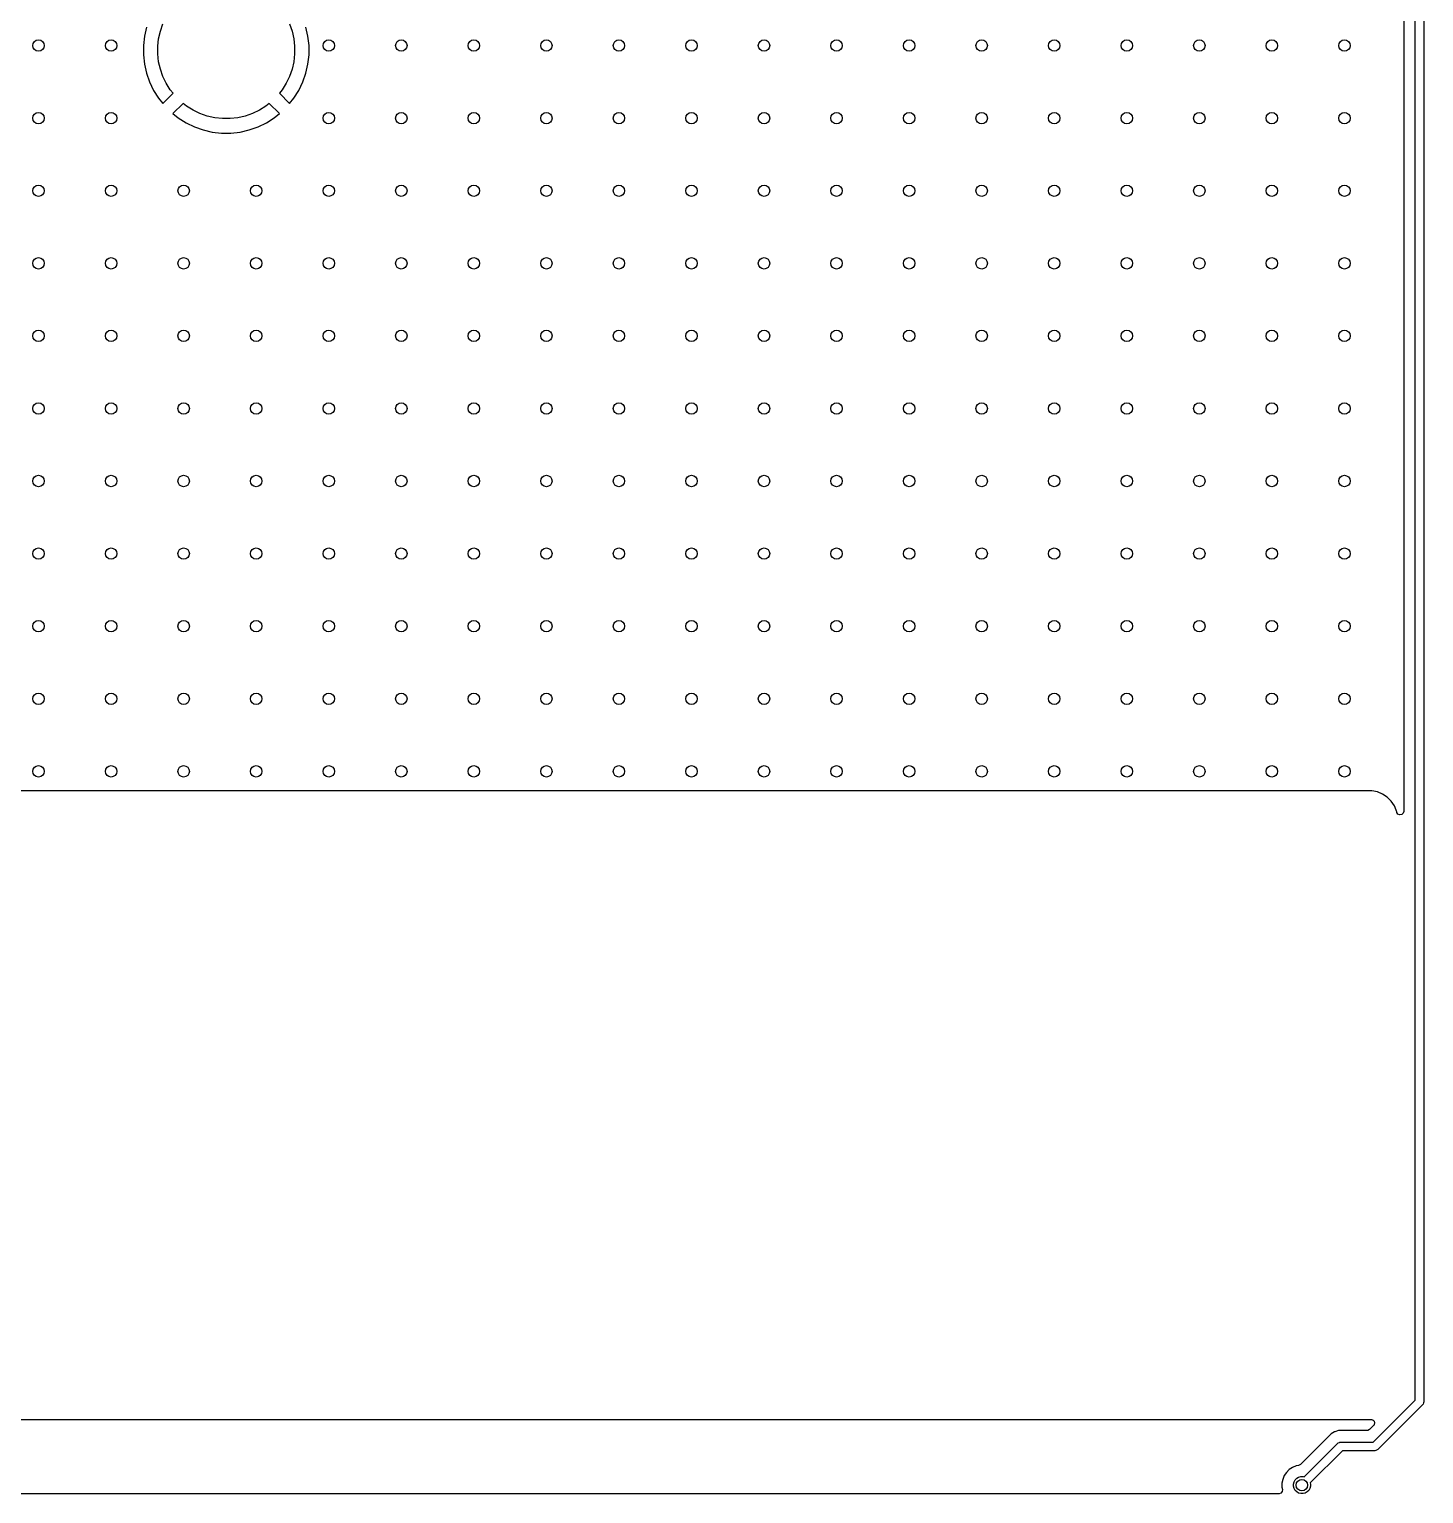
# Model space of a CAD drawing. Extents: x 2.6 to 14.2, y -9.4 to -3.8.
# Drawn here: x 12.17 to 14.092, y -9.426 to -7.408 of the extents above; entities that cross this region are included whole.
import ezdxf

# ---------------------------------------------------------------- set-up
doc = ezdxf.new("R2010")
doc.units = 0
doc.header["$MEASUREMENT"] = 0
doc.layers.add('BLACK', color=7, linetype='CONTINUOUS')

msp = doc.modelspace()

# ---------------------------------------------------------------- linework, layer by layer
at = {"layer": 'BLACK', "linetype": 'CONTINUOUS'}
for p, q in [((14.0807, -9.2968), (14.0807, -6.9376)), ((14.0925, -6.9376), (14.0925, -9.2992)), ((14.0649, -7.175), (14.0649, -8.4856)), ((12.3511, -7.4107), (12.3546, -7.4007)), ((12.5292, -7.4007), (12.5327, -7.4107)), ((12.3292, -7.4177), (12.3277, -7.4304)), ((12.332, -7.4052), (12.3292, -7.4177)), ((12.3292, -7.4177), (12.3292, -7.4177)), ((12.3476, -7.4315), (12.3487, -7.421)), ((12.3487, -7.421), (12.3511, -7.4107)), ((12.5327, -7.4107), (12.535, -7.421)), ((12.535, -7.421), (12.5362, -7.4315)), ((12.5546, -7.4177), (12.5518, -7.4052)), ((12.5561, -7.4304), (12.5546, -7.4177)), ((12.5546, -7.4177), (12.5546, -7.4177)), ((12.3277, -7.4304), (12.3277, -7.4433)), ((12.3277, -7.4433), (12.3292, -7.456)), ((12.3476, -7.4421), (12.3476, -7.4315)), ((12.3487, -7.4527), (12.3476, -7.4421)), ((12.5362, -7.4421), (12.535, -7.4527)), ((12.5362, -7.4315), (12.5362, -7.4421)), ((12.5546, -7.456), (12.5561, -7.4433)), ((12.5561, -7.4433), (12.5561, -7.4304)), ((12.5561, -7.4304), (12.5561, -7.4304)), ((12.5561, -7.4433), (12.5561, -7.4433)), ((12.3292, -7.456), (12.3292, -7.456)), ((12.3292, -7.456), (12.332, -7.4685)), ((12.3511, -7.463), (12.3487, -7.4527)), ((12.3546, -7.473), (12.3511, -7.463)), ((12.5327, -7.463), (12.5292, -7.473)), ((12.535, -7.4527), (12.5327, -7.463)), ((12.5518, -7.4685), (12.5546, -7.456)), ((12.5546, -7.456), (12.5546, -7.456)), ((12.332, -7.4685), (12.332, -7.4685)), ((12.332, -7.4685), (12.3362, -7.4806)), ((12.3362, -7.4806), (12.3362, -7.4806)), ((12.3362, -7.4806), (12.3418, -7.4922)), ((12.3592, -7.4825), (12.3546, -7.473)), ((12.3648, -7.4915), (12.3592, -7.4825)), ((12.5246, -7.4825), (12.519, -7.4915)), ((12.5292, -7.473), (12.5246, -7.4825)), ((12.542, -7.4922), (12.5475, -7.4806)), ((12.5475, -7.4806), (12.5518, -7.4685)), ((12.5475, -7.4806), (12.5475, -7.4806)), ((12.5518, -7.4685), (12.5518, -7.4685)), ((12.3418, -7.4922), (12.3486, -7.503)), ((12.3486, -7.503), (12.3545, -7.5103)), ((12.3545, -7.5103), (12.3686, -7.4962)), ((12.3686, -7.4962), (12.3648, -7.4915)), ((12.519, -7.4915), (12.5152, -7.4962)), ((12.5152, -7.4962), (12.5293, -7.5103)), ((12.5293, -7.5103), (12.5352, -7.503)), ((12.5352, -7.503), (12.542, -7.4922)), ((12.3825, -7.5101), (12.3684, -7.5243)), ((12.3684, -7.5243), (12.3757, -7.5301)), ((12.3872, -7.5139), (12.3825, -7.5101)), ((12.3962, -7.5195), (12.3872, -7.5139)), ((12.4057, -7.5241), (12.3962, -7.5195)), ((12.4157, -7.5276), (12.4057, -7.5241)), ((12.4781, -7.5241), (12.4681, -7.5276)), ((12.4876, -7.5195), (12.4781, -7.5241)), ((12.4966, -7.5139), (12.4876, -7.5195)), ((12.5013, -7.5101), (12.4966, -7.5139)), ((12.5154, -7.5243), (12.5013, -7.5101)), ((12.5081, -7.5301), (12.5154, -7.5243)), ((12.3757, -7.5301), (12.3866, -7.5369)), ((12.3866, -7.5369), (12.3981, -7.5425)), ((12.3981, -7.5425), (12.3981, -7.5425)), ((12.3981, -7.5425), (12.4102, -7.5467)), ((12.4261, -7.53), (12.4157, -7.5276)), ((12.4366, -7.5312), (12.4261, -7.53)), ((12.4472, -7.5312), (12.4366, -7.5312)), ((12.4577, -7.53), (12.4472, -7.5312)), ((12.4681, -7.5276), (12.4577, -7.53)), ((12.4736, -7.5467), (12.4857, -7.5425)), ((12.4857, -7.5425), (12.4972, -7.5369)), ((12.4857, -7.5425), (12.4857, -7.5425)), ((12.4972, -7.5369), (12.5081, -7.5301)), ((12.4102, -7.5467), (12.4102, -7.5467)), ((12.4102, -7.5467), (12.4227, -7.5496)), ((12.4227, -7.5496), (12.4227, -7.5496)), ((12.4227, -7.5496), (12.4355, -7.551)), ((12.4355, -7.551), (12.4355, -7.551)), ((12.4355, -7.551), (12.4483, -7.551)), ((12.4483, -7.551), (12.461, -7.5496)), ((12.4483, -7.551), (12.4483, -7.551)), ((12.461, -7.5496), (12.4736, -7.5467)), ((12.461, -7.5496), (12.461, -7.5496)), ((12.4736, -7.5467), (12.4736, -7.5467)), ((14.021, -8.4573), (11.3832, -8.4573)), ((14.0286, -8.4588), (14.021, -8.4573)), ((14.021, -8.4573), (14.021, -8.4573)), ((14.0357, -8.4618), (14.0286, -8.4588)), ((14.0286, -8.4588), (14.0286, -8.4588)), ((14.0357, -8.4618), (14.0357, -8.4618)), ((14.0422, -8.4661), (14.0357, -8.4618)), ((14.0477, -8.4716), (14.0422, -8.4661)), ((14.0422, -8.4661), (14.0422, -8.4661)), ((14.052, -8.478), (14.0477, -8.4716)), ((14.0477, -8.4716), (14.0477, -8.4716)), ((14.0545, -8.484), (14.052, -8.478)), ((14.052, -8.478), (14.052, -8.478)), ((14.055, -8.4852), (14.0545, -8.484)), ((14.0552, -8.4865), (14.055, -8.4852)), ((14.055, -8.4852), (14.055, -8.4852)), ((14.055, -8.4852), (14.055, -8.4852)), ((14.0553, -8.487), (14.0552, -8.4865)), ((14.0568, -8.4893), (14.0553, -8.487)), ((14.0593, -8.4904), (14.0568, -8.4893)), ((14.0621, -8.49), (14.0593, -8.4904)), ((14.0641, -8.4882), (14.0621, -8.49)), ((14.0649, -8.4856), (14.0641, -8.4882)), ((14.0228, -9.3547), (14.0807, -9.2968)), ((14.0924, -9.3004), (14.0915, -9.3025)), ((14.0925, -9.2992), (14.0924, -9.3004)), ((14.0908, -9.3034), (14.0294, -9.3648)), ((14.0915, -9.3025), (14.0908, -9.3034)), ((11.3754, -9.3235), (14.0199, -9.3235)), ((13.9696, -9.3404), (13.9647, -9.3432)), ((13.9698, -9.3404), (13.9696, -9.3404)), ((13.9696, -9.3404), (13.9696, -9.3404)), ((13.9751, -9.3389), (13.9698, -9.3404)), ((13.9698, -9.3404), (13.9698, -9.3404)), ((14.0142, -9.3389), (13.9751, -9.3389)), ((14.0153, -9.3388), (14.0142, -9.3389)), ((14.0177, -9.3375), (14.0153, -9.3388)), ((14.0234, -9.3318), (14.0177, -9.3375)), ((14.0199, -9.3235), (14.0207, -9.3237)), ((14.0207, -9.3237), (14.0216, -9.3238)), ((14.0216, -9.3238), (14.022, -9.3241)), ((14.022, -9.3241), (14.0226, -9.3243)), ((14.0226, -9.3243), (14.0231, -9.3249)), ((14.0231, -9.3249), (14.0238, -9.3254)), ((14.0236, -9.3316), (14.0234, -9.3318)), ((14.0237, -9.3314), (14.0236, -9.3316)), ((14.0242, -9.3307), (14.0237, -9.3314)), ((14.0238, -9.3254), (14.024, -9.3259)), ((14.024, -9.3259), (14.0244, -9.3263)), ((14.0244, -9.3298), (14.0242, -9.3307)), ((14.0244, -9.3263), (14.0245, -9.3272)), ((14.0247, -9.3291), (14.0244, -9.3298)), ((14.0245, -9.3272), (14.0248, -9.328)), ((14.0248, -9.328), (14.0247, -9.3285)), ((14.0247, -9.3285), (14.0247, -9.3291)), ((13.9647, -9.3432), (13.9225, -9.3855)), ((13.9275, -9.4027), (13.9738, -9.3564)), ((13.9647, -9.3432), (13.9647, -9.3432)), ((13.9738, -9.3564), (13.9747, -9.3557)), ((13.9747, -9.3557), (13.9762, -9.3551)), ((13.9762, -9.3551), (13.9768, -9.3548)), ((13.9768, -9.3548), (13.978, -9.3547)), ((13.978, -9.3547), (14.0228, -9.3547)), ((13.9804, -9.3665), (13.9359, -9.411)), ((14.0252, -9.3665), (13.9804, -9.3665)), ((14.0264, -9.3664), (14.0252, -9.3665)), ((14.0274, -9.3659), (14.0264, -9.3664)), ((14.0285, -9.3655), (14.0274, -9.3659)), ((14.0294, -9.3648), (14.0285, -9.3655)), ((13.9001, -9.4009), (13.8981, -9.406)), ((13.9032, -9.3964), (13.9001, -9.4009)), ((13.9001, -9.4009), (13.9001, -9.4009)), ((13.907, -9.3926), (13.9032, -9.3964)), ((13.9032, -9.3964), (13.9032, -9.3964)), ((13.9115, -9.3896), (13.907, -9.3926)), ((13.907, -9.3926), (13.907, -9.3926)), ((13.9165, -9.3875), (13.9115, -9.3896)), ((13.9115, -9.3896), (13.9115, -9.3896)), ((13.92, -9.3868), (13.9165, -9.3875)), ((13.9165, -9.3875), (13.9165, -9.3875)), ((13.9225, -9.3855), (13.92, -9.3868)), ((13.92, -9.3868), (13.92, -9.3868)), ((13.9201, -9.4031), (13.923, -9.4023)), ((13.923, -9.4023), (13.9261, -9.4023)), ((13.9261, -9.4023), (13.9275, -9.4027)), ((13.8974, -9.4227), (13.8957, -9.4249)), ((13.8981, -9.406), (13.897, -9.4113)), ((13.897, -9.4113), (13.897, -9.4167)), ((13.897, -9.4167), (13.8976, -9.42)), ((13.8976, -9.42), (13.8974, -9.4227)), ((13.8981, -9.406), (13.8981, -9.406)), ((13.9129, -9.4125), (13.9137, -9.4095)), ((13.9129, -9.4155), (13.9129, -9.4125)), ((13.9137, -9.4185), (13.9129, -9.4155)), ((13.9137, -9.4095), (13.9152, -9.4068)), ((13.9152, -9.4212), (13.9137, -9.4185)), ((13.9152, -9.4068), (13.9174, -9.4046)), ((13.9174, -9.4234), (13.9152, -9.4212)), ((13.9174, -9.4046), (13.9201, -9.4031)), ((13.9339, -9.4212), (13.9318, -9.4234)), ((13.9355, -9.4185), (13.9339, -9.4212)), ((13.9363, -9.4155), (13.9355, -9.4185)), ((13.9359, -9.411), (13.9363, -9.4125)), ((13.9363, -9.4125), (13.9363, -9.4155)), ((13.8929, -9.4258), (5.1998, -9.4258)), ((13.8931, -9.4258), (13.8929, -9.4258)), ((13.8957, -9.4249), (13.8931, -9.4258)), ((13.9201, -9.4249), (13.9174, -9.4234)), ((13.923, -9.4257), (13.9201, -9.4249)), ((13.9261, -9.4257), (13.923, -9.4257)), ((13.9291, -9.4249), (13.9261, -9.4257)), ((13.9318, -9.4234), (13.9291, -9.4249))]:
    msp.add_line(p, q, dxfattribs=at)
at = {"layer": 'BLACK'}
for centre in [(12.1832, -7.4305), (12.2832, -7.4305), (12.5832, -7.4305), (12.6832, -7.4305), (12.7832, -7.4305), (12.8832, -7.4305), (12.9832, -7.4305), (13.0832, -7.4305), (13.1832, -7.4305), (13.2832, -7.4305), (13.3832, -7.4305), (13.4832, -7.4305), (13.5832, -7.4305), (13.6832, -7.4305), (13.7832, -7.4305), (13.8832, -7.4305), (13.9832, -7.4305), (12.1832, -7.5305), (12.2832, -7.5305), (12.5832, -7.5305), (12.6832, -7.5305), (12.7832, -7.5305), (12.8832, -7.5305), (12.9832, -7.5305), (13.0832, -7.5305), (13.1832, -7.5305), (13.2832, -7.5305), (13.3832, -7.5305), (13.4832, -7.5305), (13.5832, -7.5305), (13.6832, -7.5305), (13.7832, -7.5305), (13.8832, -7.5305), (13.9832, -7.5305), (12.1832, -7.6305), (12.2832, -7.6305), (12.3832, -7.6305), (12.4832, -7.6305), (12.5832, -7.6305), (12.6832, -7.6305), (12.7832, -7.6305), (12.8832, -7.6305), (12.9832, -7.6305), (13.0832, -7.6305), (13.1832, -7.6305), (13.2832, -7.6305), (13.3832, -7.6305), (13.4832, -7.6305), (13.5832, -7.6305), (13.6832, -7.6305), (13.7832, -7.6305), (13.8832, -7.6305), (13.9832, -7.6305), (12.1832, -7.7305), (12.2832, -7.7305), (12.3832, -7.7305), (12.4832, -7.7305), (12.5832, -7.7305), (12.6832, -7.7305), (12.7832, -7.7305), (12.8832, -7.7305), (12.9832, -7.7305), (13.0832, -7.7305), (13.1832, -7.7305), (13.2832, -7.7305), (13.3832, -7.7305), (13.4832, -7.7305), (13.5832, -7.7305), (13.6832, -7.7305), (13.7832, -7.7305), (13.8832, -7.7305), (13.9832, -7.7305), (12.1832, -7.8305), (12.2832, -7.8305), (12.3832, -7.8305), (12.4832, -7.8305), (12.5832, -7.8305), (12.6832, -7.8305), (12.7832, -7.8305), (12.8832, -7.8305), (12.9832, -7.8305), (13.0832, -7.8305), (13.1832, -7.8305), (13.2832, -7.8305), (13.3832, -7.8305), (13.4832, -7.8305), (13.5832, -7.8305), (13.6832, -7.8305), (13.7832, -7.8305), (13.8832, -7.8305), (13.9832, -7.8305), (12.1832, -7.9305), (12.2832, -7.9305), (12.3832, -7.9305), (12.4832, -7.9305), (12.5832, -7.9305), (12.6832, -7.9305), (12.7832, -7.9305), (12.8832, -7.9305), (12.9832, -7.9305), (13.0832, -7.9305), (13.1832, -7.9305), (13.2832, -7.9305), (13.3832, -7.9305), (13.4832, -7.9305), (13.5832, -7.9305), (13.6832, -7.9305), (13.7832, -7.9305), (13.8832, -7.9305), (13.9832, -7.9305), (12.1832, -8.0305), (12.2832, -8.0305), (12.3832, -8.0305), (12.4832, -8.0305), (12.5832, -8.0305), (12.6832, -8.0305), (12.7832, -8.0305), (12.8832, -8.0305), (12.9832, -8.0305), (13.0832, -8.0305), (13.1832, -8.0305), (13.2832, -8.0305), (13.3832, -8.0305), (13.4832, -8.0305), (13.5832, -8.0305), (13.6832, -8.0305), (13.7832, -8.0305), (13.8832, -8.0305), (13.9832, -8.0305), (12.1832, -8.1305), (12.2832, -8.1305), (12.3832, -8.1305), (12.4832, -8.1305), (12.5832, -8.1305), (12.6832, -8.1305), (12.7832, -8.1305), (12.8832, -8.1305), (12.9832, -8.1305), (13.0832, -8.1305), (13.1832, -8.1305), (13.2832, -8.1305), (13.3832, -8.1305), (13.4832, -8.1305), (13.5832, -8.1305), (13.6832, -8.1305), (13.7832, -8.1305), (13.8832, -8.1305), (13.9832, -8.1305), (12.1832, -8.2305), (12.2832, -8.2305), (12.3832, -8.2305), (12.4832, -8.2305), (12.5832, -8.2305), (12.6832, -8.2305), (12.7832, -8.2305), (12.8832, -8.2305), (12.9832, -8.2305), (13.0832, -8.2305), (13.1832, -8.2305), (13.2832, -8.2305), (13.3832, -8.2305), (13.4832, -8.2305), (13.5832, -8.2305), (13.6832, -8.2305), (13.7832, -8.2305), (13.8832, -8.2305), (13.9832, -8.2305), (12.1832, -8.3305), (12.2832, -8.3305), (12.3832, -8.3305), (12.4832, -8.3305), (12.5832, -8.3305), (12.6832, -8.3305), (12.7832, -8.3305), (12.8832, -8.3305), (12.9832, -8.3305), (13.0832, -8.3305), (13.1832, -8.3305), (13.2832, -8.3305), (13.3832, -8.3305), (13.4832, -8.3305), (13.5832, -8.3305), (13.6832, -8.3305), (13.7832, -8.3305), (13.8832, -8.3305), (13.9832, -8.3305), (12.1832, -8.4305), (12.2832, -8.4305), (12.3832, -8.4305), (12.4832, -8.4305), (12.5832, -8.4305), (12.6832, -8.4305), (12.7832, -8.4305), (12.8832, -8.4305), (12.9832, -8.4305), (13.0832, -8.4305), (13.1832, -8.4305), (13.2832, -8.4305), (13.3832, -8.4305), (13.4832, -8.4305), (13.5832, -8.4305), (13.6832, -8.4305), (13.7832, -8.4305), (13.8832, -8.4305), (13.9832, -8.4305), (13.9246, -9.414)]:
    msp.add_circle(centre, 0.00787, dxfattribs=at)

doc.saveas('drawing.dxf')
